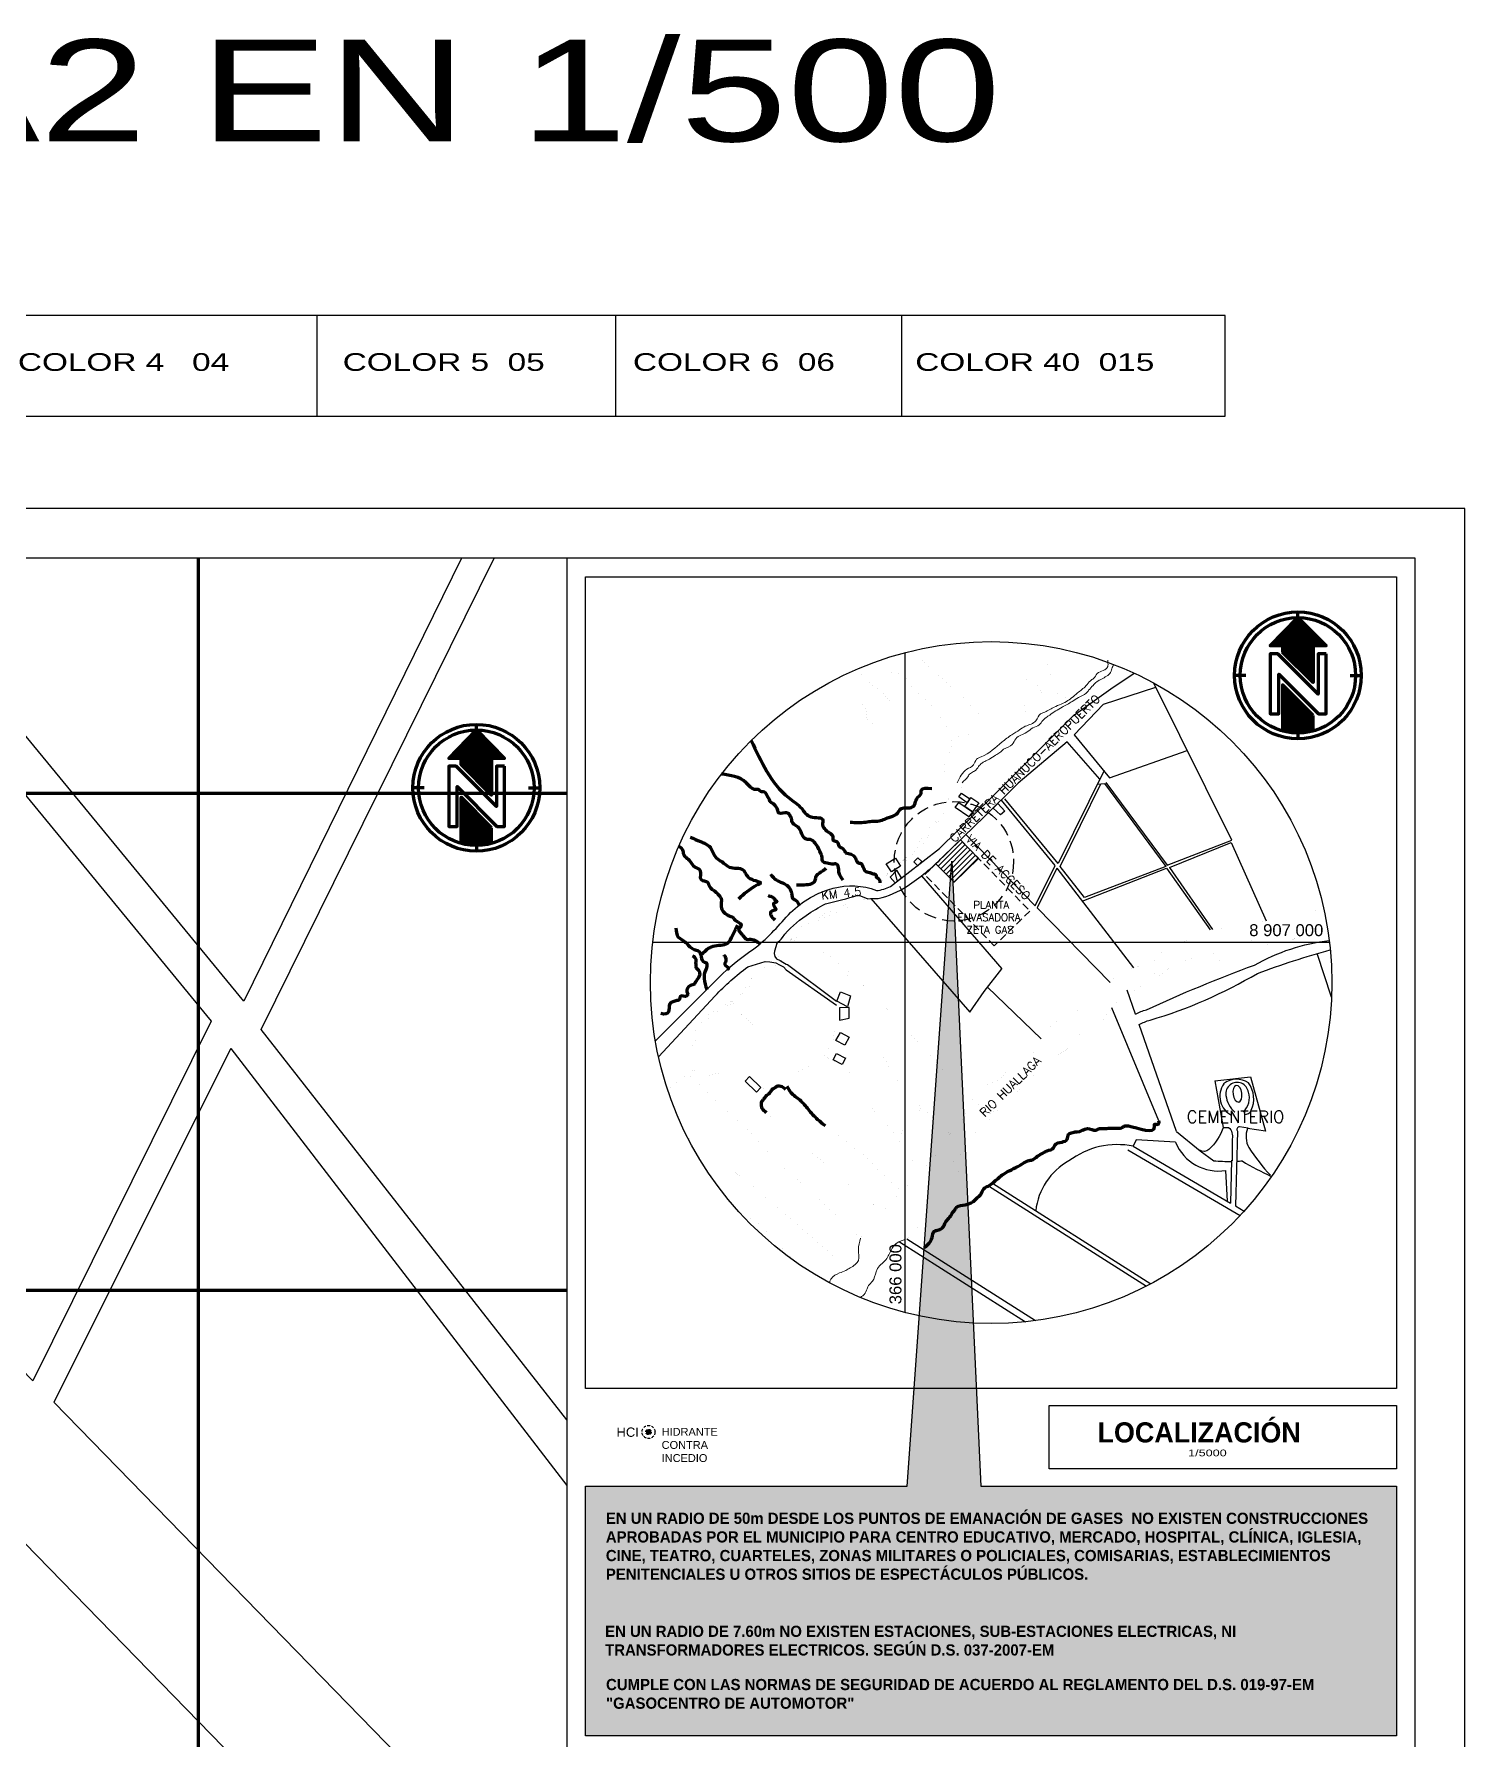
# Model space of a CAD drawing. Header units: millimetres. Extents: x 365981 to 366278, y 8906919 to 8907176.
# Drawn here: x 366133.5 to 366277.5, y 8907004.8 to 8907176.4 of the extents above; entities that cross this region are included whole.
import ezdxf
from ezdxf.enums import TextEntityAlignment as Align

# ---------------------------------------------------------------- set-up
doc = ezdxf.new("R2010")
doc.units = ezdxf.units.MM
doc.linetypes.add('DASHED2', pattern=[0.375, 0.25, -0.125])
doc.linetypes.add('HIDDEN', pattern=[0.375, 0.25, -0.125])
doc.layers.add('005', color=8, linetype='Continuous', lineweight=80)
doc.layers.add('02', color=2, linetype='Continuous', lineweight=20)
for name, color, linetype in [('01', 1, 'Continuous'), ('01 @ 1', 1, 'Continuous'), ('015', 40, 'Continuous'), ('02 texto', 2, 'Continuous'), ('03', 3, 'Continuous'), ('04', 4, 'Continuous'), ('05', 5, 'Continuous'), ('06', 6, 'Continuous'), ('AMBIENTES', 3, 'Continuous'), ('PROYECCIONES', 40, 'DASHED2')]:
    doc.layers.add(name, color=color, linetype=linetype)
doc.styles.add('BRITAN', font='', dxfattribs={"height": 0.07})
doc.styles.add('DIMTXT', font='arial.ttf', dxfattribs={"height": 0.3})
doc.styles.add('GRANDE', font='', dxfattribs={"height": 0.3})
doc.styles.add('MONOTXT', font='simplex.shx', dxfattribs={"height": 0.2})
doc.styles.add('ROMANS', font='arial.ttf', dxfattribs={"height": 0.2})
doc.styles.get("Standard").update_dxf_attribs({"font": 'arial.ttf'})
doc.styles.add('TITLEINFO', font='arial.ttf', dxfattribs={"height": 0.2})
doc.styles.get('BRITAN').set_extended_font_data('Britannic Bold', bold=True)
doc.styles.get('GRANDE').set_extended_font_data('Copperplate Gothic Bold', bold=True)

# ---------------------------------------------------------------- blocks, each defined once
blk = doc.blocks.new('HIDRANTE')
at = {"layer": '03'}
h = blk.add_hatch(color=256, dxfattribs=at)
edge = h.paths.add_edge_path()
edge.add_arc((0, 0), 0.237, 0, 360)
at = {"layer": '03', "linetype": 'DASHED2'}
for radius in [0.58, 0.237, 0.237]:
    blk.add_circle((0, 0), radius, dxfattribs=at)
blk = doc.blocks.new('NORTEJ')
h = blk.add_hatch()
h.set_pattern_fill('ANSI31', color=4, scale=2.25, angle=45, style=0)
h.set_pattern_definition([(90, (-680.65797, 86.11223), (-0.28125, 4e-17), [])])
h.paths.add_polyline_path([(0, 12.2), (-2.78, 9.34), (-1.54, 9.34), (-1.54, 8.72), (1.54, 5.65), (1.54, 9.34), (2.85, 9.34)])
h.paths.add_polyline_path([(-1.54, 5.43), (-1.54, 0.8), (1.54, 0.8), (1.54, 2.35)])
at = {"color": 6}
for p, q in [((0, 12.2), (0, 12.76)), ((-5.25, 6.38), (-6.38, 6.38)), ((5.25, 6.38), (6.38, 6.38)), ((0, 0.57), (0, 0))]:
    blk.add_line(p, q, dxfattribs=at)
blk.add_lwpolyline([(-1.54, 9.34), (-2.78, 9.34), (0, 12.2), (2.85, 9.34), (1.54, 9.34), (1.54, 5.65), (-1.54, 8.72)], dxfattribs=at)
at = {"color": 5}
blk.add_lwpolyline([(2.85, 8.56), (2.03, 8.56), (2.03, 4.5), (-2.03, 8.56), (-2.78, 8.56), (-2.78, 2.5), (-1.93, 2.5), (-1.93, 6.51), (2.08, 2.5), (2.85, 2.5)], close=True, dxfattribs=at)
at = {"color": 6}
blk.add_lwpolyline([(1.54, 2.35), (-1.54, 5.43), (-1.54, 0.8), (1.54, 0.8)], close=True, dxfattribs=at)
blk.add_circle((0, 6.38), 6.38, dxfattribs=at)
at = {"color": 4}
blk.add_circle((0, 6.38), 5.81, dxfattribs=at)

msp = doc.modelspace()

# ---------------------------------------------------------------- hatches: boundary and pattern name
at = {"layer": '01'}
h = msp.add_hatch(dxfattribs=at)
h.set_pattern_fill('ANSI31', color=256, scale=3, style=0)
h.set_pattern_definition([(45, (139474.3513, 722446.81113), (-0.265165042945, 0.265165042945), [])])
h.paths.add_polyline_path([(366226.099, 8907091.02), (366226.1, 8907091.02), (366226.099, 8907091.02), (366228.563, 8907093.423), (366226.744, 8907095.29), (366224.283, 8907092.883), (366226.099, 8907091.02), (366226.1, 8907091.02), (366226.099, 8907091.02), (366226.1, 8907091.02), (366226.099, 8907091.02), (366226.1, 8907091.02)])
at = {"layer": '01 @ 1', "linetype": 'DASHED2'}
h = msp.add_hatch(dxfattribs=at)
h.set_pattern_fill('DOTS', color=256, scale=11.25, style=0)
h.set_pattern_definition([(0, (139060.7643, 722712.7875), (0.3515625, 0.703125), [0, -0.703125])])
h.paths.add_polyline_path([(366270.652, 8907030.256), (366228.799, 8907030.256), (366225.893, 8907093.137), (366221.396, 8907030.256), (366189.013, 8907030.256), (366189.013, 8907005.143), (366270.652, 8907005.143)])

# ---------------------------------------------------------------- linework, layer by layer
for p, q in [((366161.978, 8907137.9), (366161.978, 8907148.055)), ((366192.062, 8907137.9), (366192.062, 8907148.055)), ((366220.848, 8907137.9), (366220.848, 8907148.055))]:
    msp.add_line(p, q)
msp.add_lwpolyline([(366002.76, 8907137.9), (366253.395, 8907137.9), (366253.395, 8907148.055), (366002.76, 8907148.055)], close=True)
at = {"color": 2}
msp.add_lwpolyline([(366277.527, 8907128.622), (365980.527, 8907128.622), (365980.527, 8906918.622), (366277.527, 8906918.622)], close=True, dxfattribs=at)
at = {"color": 5}
msp.add_lwpolyline([(366272.527, 8907123.622), (365985.527, 8907123.622), (365985.527, 8906923.622), (366272.527, 8906923.622)], close=True, dxfattribs=at)
at = {"layer": '005', "color": 8}
for p, q in [((366150, 8907123.622), (366150, 8906988.622)), ((365985.527, 8907100), (366187.138, 8907100)), ((365985.527, 8907050), (366187.138, 8907050))]:
    msp.add_line(p, q, dxfattribs=at)
at = {"layer": '005', "const_width": 0.000855}
for points in [[(366221.949, 8907114.312), (366223.09, 8907113.13), (366224.258, 8907112.143), (366225.337, 8907111.155), (366226.718, 8907109.891), (366229.174, 8907107.331), (366230.283, 8907106.799), (366231.391, 8907106.312), (366231.766, 8907105.763)], [(366235.893, 8907110.308), (366235.627, 8907110.928), (366235.627, 8907110.928), (366235.849, 8907111.77), (366235.849, 8907111.77), (366235.449, 8907113.01)], [(366214.856, 8907111.788), (366215.844, 8907109.788), (366217.192, 8907108.725), (366217.334, 8907107.45), (366218.398, 8907106.529), (366218.681, 8907105.467), (366218.681, 8907105.467)], [(366216.26, 8907112.431), (366217.83, 8907110.922), (366218.894, 8907110.142), (366219.745, 8907109.15), (366219.745, 8907109.15), (366220.667, 8907109.15), (366220.667, 8907109.15)], [(366225.49, 8907106.529), (366223.646, 8907109.15), (366222.157, 8907110.284), (366221.093, 8907111.913), (366221.093, 8907111.913), (366219.532, 8907112.126)], [(366234.873, 8907110.13), (366234.784, 8907110.662), (366233.941, 8907111.194), (366233.01, 8907111.548), (366232.345, 8907111.725)], [(366233.631, 8907109.909), (366233.099, 8907109.377), (366233.276, 8907108.358), (366233.454, 8907106.79), (366233.454, 8907106.79)], [(366236.514, 8907109.998), (366237.688, 8907109.386), (366237.688, 8907109.386)], [(366227.912, 8907106.021), (366225.856, 8907105.454), (366225.785, 8907104.25), (366225.146, 8907103.046), (366225.146, 8907103.046), (366225.075, 8907101.487), (366225.075, 8907100.637), (366225.579, 8907099.475)], [(366215.573, 8907082.114), (366213.742, 8907083.39), (366213.614, 8907083.603), (366213.344, 8907083.759), (366213.032, 8907083.886), (366212.763, 8907084.141), (366212.564, 8907084.524), (366212.053, 8907084.879), (366211.328, 8907085.679), (366210.774, 8907086.2)], [(366214.274, 8907079.052), (366215.539, 8907082.084)], [(366215.539, 8907082.137), (366220.476, 8907077.132), (366223.54, 8907073.725), (366226.835, 8907070.26), (366228.587, 8907068.607)], [(366213.175, 8907073.768), (366213.391, 8907073.296), (366213.86, 8907073.048), (366214.827, 8907072.68), (366215.537, 8907071.86), (366215.899, 8907071.284), (366216.155, 8907070.425), (366216.769, 8907069.464), (366217.039, 8907069.202), (366217.922, 8907068.225), (366218.335, 8907067.69), (366218.977, 8907067.058), (366219.97, 8907065.96), (366220.926, 8907064.388), (366221.634, 8907063.445), (366221.882, 8907063.116), (366222.257, 8907062.566), (366222.321, 8907062.073), (366222.366, 8907061.616)], [(366215.169, 8907073.326), (366215.808, 8907073.921), (366216.701, 8907073.921), (366217.493, 8907073.921), (366218.302, 8907073.651), (366218.588, 8907073.651), (366218.79, 8907073.651), (366219.043, 8907073.382), (366219.195, 8907073.079), (366219.414, 8907072.709), (366219.565, 8907072.271), (366219.717, 8907071.901), (366220.273, 8907071.211), (366221.236, 8907070.282), (366221.826, 8907069.575), (366222.601, 8907068.548), (366222.787, 8907068.206), (366220.292, 8907065.43)], [(366199.318, 8907071.789), (366202.683, 8907068.561), (366205.898, 8907065.57), (366208.01, 8907063.146), (366210.912, 8907060.617), (366216.69, 8907055.2)], [(366207.199, 8907067.864), (366208.598, 8907066.523), (366210.096, 8907065.526), (366211.149, 8907064.612), (366211.316, 8907063.975), (366211.953, 8907063.67), (366212.702, 8907063.088), (366213.084, 8907062.792), (366213.34, 8907062.396), (366213.894, 8907061.953), (366214.172, 8907061.565), (366214.948, 8907061.039), (366214.948, 8907061.039), (366215.977, 8907060.227), (366216.698, 8907059.507), (366217.696, 8907058.926), (366217.973, 8907058.676), (366218.167, 8907058.289), (366218.167, 8907058.289), (366218.829, 8907057.729)], [(366220.392, 8907065.266), (366221.712, 8907066.767), (366222.937, 8907068.254), (366225.69, 8907065.677)], [(366199.205, 8907065.479), (366200.659, 8907064.37), (366205.419, 8907060.812), (366210.783, 8907056.176), (366215.471, 8907052.114)], [(366213.121, 8907066.543), (366216.044, 8907064.324), (366217.273, 8907063.39), (366218.695, 8907061.874), (366220.789, 8907059.881)], [(366204.165, 8907058.17), (366206.665, 8907056.466), (366210.171, 8907052.818)]]:
    msp.add_lwpolyline(points, dxfattribs=at)
for points in [[(366212.965, 8907073.421, -0.2209753), (366211.868, 8907072.709, -0.3841747), (366211.459, 8907072.457, 0.2889328), (366210.987, 8907072.268, -0.2171166), (366210.515, 8907072.001, 0.2464957), (366210.295, 8907071.86, -0.2743474), (366210.074, 8907071.734, 0.1817219), (366209.854, 8907071.656, -0.6934418), (366209.644, 8907071.827, 0.1002264), (366209.508, 8907072.473, 0.1014631), (366207.948, 8907074.644, -0.0042065), (366206.802, 8907075.946, -0.0073466), (366205.684, 8907076.846, -0.047348), (366203.737, 8907078.739)], [(366214.252, 8907078.662), (366213.959, 8907075.121), (366212.994, 8907073.457, 0.0149289), (366212.965, 8907073.421, 0.0149289)], [(366209.854, 8907071.656, 0.327009), (366209.059, 8907071.015), (366206.963, 8907070.201), (366205.727, 8907071.308, 0.1383109), (366204.793, 8907071.765, 0.1785693), (366203.903, 8907071.61, -0.0899111), (366203.372, 8907071.417, -0.2377026), (366202.63, 8907071.646, 0.3510592), (366201.925, 8907071.71, -0.1268741), (366201.422, 8907071.536), (366201.061, 8907071.829), (366200.87, 8907071.984), (366200.503, 8907072.058), (366200.173, 8907072.058), (366199.78, 8907072.112), (366199.663, 8907072.208)]]:
    msp.add_lwpolyline(points, format="xyb", dxfattribs=at)
at = {"layer": '005'}
for points in [[(366205.69, 8907105.296), (366209.43, 8907099.557), (366210.767, 8907098.433), (366211.684, 8907097.617), (366212.898, 8907097.261), (366212.864, 8907096.949), (366213.523, 8907096.014), (366213.904, 8907095.598), (366213.904, 8907095.286), (366214.286, 8907095.113), (366214.667, 8907094.524), (366214.771, 8907094.49), (366215.19, 8907093.997)], [(366214.953, 8907091.236), (366214.526, 8907091.937), (366214.495, 8907092.302), (366214.282, 8907092.851), (366213.916, 8907092.851), (366213.794, 8907092.851), (366213.153, 8907092.973), (366213.061, 8907093.003), (366212.817, 8907093.278), (366212.817, 8907093.552), (366212.695, 8907093.918), (366212.268, 8907094.771), (366212.116, 8907094.954), (366211.658, 8907095.32), (366211.261, 8907095.35), (366211.017, 8907095.502), (366210.621, 8907096.264), (366210.407, 8907096.569), (366210.01, 8907096.843), (366209.858, 8907096.965), (366209.732, 8907097.428), (366209.583, 8907097.749), (366209.369, 8907097.984), (366209.091, 8907098.005), (366208.385, 8907098.069), (366208.364, 8907098.24), (366208.15, 8907098.646), (366207.829, 8907098.988), (366207.68, 8907099.052), (366207.466, 8907099.436), (366207.338, 8907099.65), (366207.017, 8907100.098), (366206.76, 8907100.12), (366206.375, 8907100.355), (366206.14, 8907100.355), (366205.178, 8907101.037), (366202.682, 8907101.892)], [(366215.656, 8907097.079), (366217.221, 8907097.079), (366217.814, 8907097.163), (366218.406, 8907097.163), (366218.998, 8907097.332), (366219.548, 8907097.543), (366220.309, 8907097.881), (366220.775, 8907098.431), (366221.917, 8907098.6), (366222.128, 8907098.811), (366222.34, 8907099.445), (366222.805, 8907099.994), (366222.805, 8907100.248), (366223.863, 8907100.459)], [(366199.546, 8907095.556), (366200.584, 8907095.119), (366200.967, 8907094.955), (366201.568, 8907094.519), (366202.169, 8907093.481), (366202.716, 8907093.099), (366203.481, 8907092.553), (366204.847, 8907092.28), (366205.558, 8907091.407), (366206.596, 8907090.915), (366206.323, 8907090.752), (366204.39, 8907089.327)], [(366210.257, 8907090.768), (366210.811, 8907090.768), (366212.129, 8907091.219), (366212.233, 8907091.634), (366212.58, 8907091.981), (366212.892, 8907092.189), (366213.239, 8907092.431)], [(366215.19, 8907093.997), (366216.126, 8907093.547), (366216.23, 8907093.304), (366216.438, 8907092.992), (366216.82, 8907092.854), (366216.889, 8907092.681), (366217.063, 8907092.3), (366217.132, 8907092.161), (366217.583, 8907092.022), (366217.964, 8907091.884), (366218.242, 8907091.78), (366218.276, 8907091.537), (366218.45, 8907091.433), (366218.632, 8907090.953)], [(366207.621, 8907091.842), (366208.245, 8907091.219), (366209.043, 8907090.872), (366209.702, 8907090.075), (366209.771, 8907089.694), (366209.91, 8907089.348), (366210.152, 8907089.209), (366210.525, 8907088.727)], [(366207.395, 8907089.697), (366207.696, 8907089.585), (366207.922, 8907089.472), (366207.997, 8907089.359), (366208.26, 8907089.04), (366207.941, 8907088.889), (366207.959, 8907088.664), (366208.166, 8907088.269), (366207.658, 8907088.044), (366207.658, 8907087.743), (366208.072, 8907087.236)], [(366198.096, 8907086.428), (366198.336, 8907085.516), (366199.009, 8907085.036), (366199.154, 8907084.892), (366199.923, 8907084.267), (366200.356, 8907084.123), (366200.641, 8907083.529), (366200.981, 8907082.97), (366201.173, 8907082.922), (366201.221, 8907082.778), (366200.981, 8907081.866), (366200.933, 8907081.53), (366200.933, 8907081.337), (366201.212, 8907080.241)], [(366200.76, 8907083.833), (366201.842, 8907084.591), (366203.317, 8907084.905), (366203.814, 8907085.668), (366204.304, 8907086.692)], [(366199.956, 8907080.737), (366200.164, 8907081.112), (366200.529, 8907081.78), (366200.395, 8907082.15), (366200.125, 8907082.487), (366200.125, 8907082.588), (366200.125, 8907082.992), (366200.125, 8907083.227), (366199.788, 8907083.631)], [(366202.924, 8907083.735), (366203.093, 8907083.466), (366203.093, 8907082.994), (366203.025, 8907082.759), (366203.384, 8907082.355), (366203.253, 8907082.237)], [(366209.18, 8907070.183), (366208.794, 8907070.425), (366208.244, 8907070.469), (366208.134, 8907070.381), (366207.793, 8907070.172), (366207.727, 8907070.095), (366207.661, 8907070.007), (366207.507, 8907069.798), (366207.309, 8907069.644), (366207.012, 8907069.326), (366206.846, 8907069.106), (366206.769, 8907069.029), (366206.725, 8907068.93), (366206.681, 8907068.534), (366206.758, 8907068.281), (366207.199, 8907067.864)], [(366209.276, 8907070.522), (366209.684, 8907069.863), (366210.564, 8907069.126), (366211.404, 8907068.192), (366212.362, 8907067.17), (366213.121, 8907066.543)], [(366223.124, 8907054.283), (366223.9, 8907055.268), (366224.132, 8907055.927), (366224.559, 8907056.043), (366224.986, 8907056.314), (366225.18, 8907056.702), (366225.49, 8907057.128), (366225.839, 8907057.593), (366225.955, 8907057.787), (366226.188, 8907058.058), (366226.343, 8907058.329), (366227.235, 8907058.562), (366227.468, 8907058.639), (366227.934, 8907058.833), (366228.36, 8907059.22), (366228.787, 8907059.608), (366229.097, 8907060.189), (366229.524, 8907060.46), (366230.183, 8907060.925), (366231.037, 8907061.623), (366232.744, 8907062.553), (366233.523, 8907062.992), (366233.64, 8907063.03), (366233.911, 8907063.069), (366234.493, 8907063.456), (366235.036, 8907063.766), (366235.463, 8907063.999), (366236.122, 8907064.309), (366236.239, 8907064.58), (366236.976, 8907064.89), (366237.48, 8907065.161), (366237.635, 8907065.665), (366238.062, 8907065.859), (366238.295, 8907065.898), (366238.489, 8907065.898), (366239.536, 8907066.246), (366240.389, 8907066.091), (366240.777, 8907066.246), (366241.126, 8907066.246), (366241.359, 8907066.246), (366241.63, 8907066.285), (366241.902, 8907066.285), (366242.212, 8907066.285), (366242.484, 8907066.285), (366242.949, 8907066.324), (366243.337, 8907066.517), (366243.647, 8907066.517), (366246.289, 8907066.521), (366246.289, 8907066.676), (366246.638, 8907066.676), (366246.716, 8907066.754), (366246.716, 8907067.025)]]:
    msp.add_spline(points, degree=3, dxfattribs=at)
for points, knots in [([(366198.393, 8907094.646), (366198.548, 8907094.55), (366198.861, 8907094.351), (366198.806, 8907093.856), (366199.093, 8907093.521), (366199.579, 8907093.212), (366199.837, 8907092.53), (366200.799, 8907092.289), (366200.288, 8907091.107), (366201.262, 8907091.203), (366201.423, 8907090.712), (366201.605, 8907090.357), (366202.04, 8907090.16), (366202.331, 8907089.799), (366202.815, 8907089.343), (366202.547, 8907088.643), (366202.838, 8907088.06), (366203.221, 8907087.738), (366203.575, 8907087.602), (366203.87, 8907087.507), (366204.047, 8907087.055), (366205.018, 8907086.798), (366204.164, 8907086.248), (366204.877, 8907085.744), (366205.16, 8907085.24), (366205.832, 8907085.368), (366206.248, 8907085.074), (366206.587, 8907084.835)], [3.4910356, 3.4910356, 3.4910356, 3.4910356, 4.009106, 4.5124774, 4.7855631, 5.2892302, 6.2193887, 6.8103825, 7.7449196, 8.4553324, 8.6995446, 9.2147574, 9.6087541, 10.0722687, 10.6184416, 11.4373726, 11.9751734, 12.4788409, 12.8950176, 13.1393926, 13.3363062, 14.3283054, 14.6402127, 15.605381, 15.9916433, 16.264924, 17.4471185, 17.4471185, 17.4471185, 17.4471185]), ([(366199.956, 8907080.737), (366199.745, 8907080.691), (366199.362, 8907080.61), (366199.127, 8907080.075), (366199.341, 8907079.761), (366199.11, 8907079.409), (366198.47, 8907079.774), (366198.531, 8907079.194), (366198.027, 8907079.08), (366197.304, 8907078.929), (366197.528, 8907077.74), (366196.959, 8907077.728), (366196.576, 8907077.808)], [0, 0, 0, 0, 1.4482208, 2.6182958, 3.4208942, 3.7047413, 5.2882908, 5.9372925, 6.6418135, 8.4739414, 10.3888007, 12.6224807, 12.6224807, 12.6224807, 12.6224807])]:
    msp.add_open_spline(points, degree=3, knots=knots, dxfattribs=at)
at = {"layer": '01'}
for p, q in [((366221.133, 8907114.109), (366221.133, 8907047.746)), ((366195.772, 8907084.999), (366263.894, 8907084.999))]:
    msp.add_line(p, q, dxfattribs=at)
msp.add_circle((366229.833, 8907080.927), 34.303, dxfattribs=at)
at = {"layer": '015'}
for p, q in [((366244.449, 8907065.102), (366244.145, 8907064.463)), ((366248.409, 8907064.859), (366244.449, 8907065.102)), ((366243.595, 8907064.114), (366254.897, 8907057.507)), ((366244.145, 8907064.463), (366253.923, 8907058.747)), ((366253.617, 8907058.927), (366253.464, 8907062.03)), ((366254.424, 8907058.455), (366255.298, 8907057.944))]:
    msp.add_line(p, q, dxfattribs=at)
for points in [[(366231.769, 8907101.455), (366238.12, 8907107.793), (366241.869, 8907110.5), (366244.228, 8907112.064)], [(366238.208, 8907105.87), (366241.133, 8907108.941), (366246.426, 8907110.637)], [(366241.366, 8907101.044), (366247.548, 8907092.728), (366254.054, 8907095.267), (366246.213, 8907111.067)], [(366237.481, 8907105.147), (366232.566, 8907101.006)], [(366240.769, 8907101.397), (366237.482, 8907105.148), (366237.481, 8907105.147)], [(366238.208, 8907105.87), (366241.747, 8907101.531), (366249.574, 8907104.294)], [(366241.204, 8907102.283), (366236.592, 8907092.904), (366231.228, 8907099.42)], [(366240.507, 8907100.877), (366241.234, 8907100.948), (366247.403, 8907092.596), (366239.23, 8907089.478), (366236.767, 8907092.618), (366240.871, 8907100.912)], [(366227.306, 8907095.795), (366234.26, 8907088.666), (366236.265, 8907092.706), (366230.861, 8907099.27)], [(366247.773, 8907092.523), (366254.004, 8907095.038), (366257.531, 8907087.145)], [(366219.264, 8907092.864), (366220.198, 8907093.451), (366220.702, 8907092.649), (366219.814, 8907092.087), (366219.264, 8907092.864)], [(366222.462, 8907093.486), (366222.059, 8907093.077), (366222.465, 8907092.685), (366222.847, 8907093.121), (366222.447, 8907093.471)], [(366236.462, 8907092.429), (366234.471, 8907088.45), (366241.808, 8907080.929)], [(366236.462, 8907092.429), (366244.168, 8907082.42)], [(366239.01, 8907089.12), (366247.502, 8907092.442), (366251.874, 8907086.242)], [(366247.773, 8907092.523), (366252.11, 8907086.269)], [(366219.671, 8907091.521), (366220.175, 8907090.968), (366220.826, 8907091.484), (366220.351, 8907092.244), (366219.671, 8907091.521)], [(366222.835, 8907091.671), (366230.904, 8907082.302)], [(366217.716, 8907089.375), (366227.704, 8907077.954), (366229.127, 8907080.025), (366230.904, 8907082.302)], [(366208.267, 8907084.879), (366208.039, 8907084.086), (366208.003, 8907083.85), (366208.051, 8907083.566), (366208.228, 8907083.305), (366208.608, 8907083.139), (366208.868, 8907082.985), (366209.188, 8907082.772), (366209.319, 8907082.737)], [(366264.105, 8907079.467), (366262.653, 8907083.851)], [(366205.34, 8907082.511), (366207.091, 8907083.045), (366207.541, 8907083.033), (366208.146, 8907082.903), (366208.513, 8907082.701), (366208.916, 8907082.5), (366209.212, 8907082.216)], [(366209.212, 8907082.216), (366214.252, 8907078.662)], [(366209.319, 8907082.737), (366214.274, 8907079.052)], [(366229.473, 8907080.468), (366234.872, 8907075.278)], [(366244.352, 8907077.764), (366243.514, 8907080.153)], [(366246.716, 8907067.025), (366241.981, 8907078.384)], [(366248.5, 8907065.94), (366244.726, 8907076.697)], [(366254.035, 8907063.077), (366253.923, 8907058.747)], [(366229.559, 8907060.479), (366245.463, 8907050.392)], [(366229.958, 8907060.744), (366245.912, 8907050.626)], [(366220.594, 8907054.863), (366233.306, 8907046.8)], [(366221.34, 8907055.143), (366234.31, 8907046.917)]]:
    msp.add_lwpolyline(points, dxfattribs=at)
for points in [[(366196.032, 8907075.081), (366202.484, 8907081.507, -0.0458862), (366205.545, 8907084.043, 0.0500157), (366207.545, 8907085.727, 0.0095123), (366209.212, 8907087.509, -0.1281), (366213.381, 8907090.26, -0.1494021), (366217.766, 8907090.399), (366218.286, 8907090.179, 0.0805254), (366219.713, 8907090.612), (366224.642, 8907094.411), (366230.006, 8907099.69), (366231.769, 8907101.455)], [(366208.267, 8907084.879, 0.0143025), (366208.827, 8907085.462, -0.0898363), (366211.221, 8907087.68, -0.0357543), (366213.148, 8907088.85, 0.0152485), (366216.409, 8907089.719, -0.060458), (366217.421, 8907089.352, -0.0320427), (366218.476, 8907089.387, 0.0855162), (366221.384, 8907090.643, 0.0533078), (366224.967, 8907093.569), (366229.176, 8907097.638), (366232.566, 8907101.006)], [(366244.352, 8907077.764, -0.0533816), (366245.471, 8907078.202, -0.019227), (366256.346, 8907082.691, -0.0994589), (366263.873, 8907085.169, -0.0994589)], [(366244.726, 8907076.697, -0.0538875), (366245.846, 8907077.162, 0.0624874), (366256.633, 8907081.86, -0.0205266), (366263.977, 8907084.23, -0.0205266)], [(366196.356, 8907073.444), (366202.055, 8907079.591, -0.0482809), (366205.34, 8907082.511, -0.0482809)], [(366252.362, 8907071.049), (366255.957, 8907071.446), (366257.45, 8907065.977), (366255.646, 8907066.256, 0.2242174), (366255.775, 8907064.325, 0.0412798), (366257.955, 8907061.543, 1.3868283)], [(366252.362, 8907071.049), (366253.19, 8907066.362), (366253.742, 8907066.362, -0.278069), (366254.091, 8907065.202), (366254.091, 8907062.987)], [(366248.5, 8907065.94), (366250.889, 8907064.011), (366252.238, 8907063.005, 0.0251443), (366254.032, 8907062.942, 0.0251443)], [(366253.217, 8907066.389, -0.1292457), (366251.744, 8907064.133, -0.3545143), (366250.836, 8907064.084, -3.0822835)], [(366255.715, 8907066.3), (366254.842, 8907066.404, 0.7111431), (366254.632, 8907065.974), (366254.424, 8907058.455)], [(366254.548, 8907062.957, 0.0077018), (366255.098, 8907062.99, 0.0259471), (366258.031, 8907061.429, 0.0009019), (366258.051, 8907061.422)]]:
    msp.add_lwpolyline(points, format="xyb", dxfattribs=at)
for points in [[(366226.855, 8907099.992), (366227.703, 8907099.402), (366227.437, 8907099.019), (366226.589, 8907099.609)], [(366227.802, 8907099.544), (366228.581, 8907099.002), (366227.953, 8907098.099), (366227.174, 8907098.641)], [(366226.572, 8907099.06), (366227.953, 8907098.099), (366227.599, 8907097.591), (366226.218, 8907098.552)], [(366230.497, 8907098.95), (366231.216, 8907098.184), (366230.785, 8907097.794), (366230.034, 8907098.489)], [(366214.664, 8907079.987), (366215.674, 8907079.59), (366215.374, 8907078.483), (366214.305, 8907079.074)], [(366214.56, 8907078.399), (366214.579, 8907077.149), (366215.543, 8907077.343), (366215.527, 8907078.414)], [(366214.657, 8907075.924), (366215.546, 8907075.453), (366215.106, 8907074.623), (366214.217, 8907075.093)], [(366214.261, 8907073.806), (366215.169, 8907073.326), (366214.827, 8907072.68), (366213.92, 8907073.161)]]:
    msp.add_lwpolyline(points, close=True, dxfattribs=at)
at = {"layer": '015', "extrusion": (0, 0, -1)}
msp.add_lwpolyline([(-366205.51, 8907071.475), (-366205.067, 8907071.024), (-366206.2, 8907069.912), (-366206.643, 8907070.363)], close=True, dxfattribs=at)
at = {"layer": '015', "const_width": 0.00855}
for points in [[(366254.36, 8907067.886), (366254.059, 8907067.57)], [(366255.195, 8907067.914), (366255.337, 8907067.643)]]:
    msp.add_lwpolyline(points, dxfattribs=at)
at = {"layer": '015'}
for centre, radius, start, end in [((366255.021, 8907069.51), 2.165, 145.27, 243.62864), ((366254.56, 8907069.09), 2.115, 56.00479, 128.57588), ((366254.595, 8907069.746), 1.139, 7.01111, 188.47172), ((366253.529, 8907069.227), 2.741, 335.3207, 36.12165), ((366256.173, 8907069.922), 2.726, 187.24881, 228.31064), ((366253.999, 8907069.298), 1.829, 310.84984, 19.36327), ((366255.292, 8907068.465), 0.822, 273.07427, 332.2752), ((366242.519, 8907056.663), 7.967, 78.22984, 127.51437), ((366252.721, 8907066.634), 4.664, 202.36893, 279.16669), ((366240.819, 8907057.262), 6.532, 118.85165, 173.74942)]:
    msp.add_arc(centre, radius, start, end, dxfattribs=at)
at = {"layer": '015', "extrusion": (0, 0, -1)}
msp.add_ellipse((366254.629, 8907069.743), major_axis=(-0.126, 0.83), ratio=0.5334372, dxfattribs=at)
at = {"layer": '02', "const_width": 0.000855}
for points in [[(366220.519, 8907092.941), (366220.717, 8907093.028), (366220.933, 8907093.167), (366221.34, 8907093.574), (366221.787, 8907094.175), (366222.244, 8907094.632), (366222.524, 8907094.911), (366222.88, 8907095.483), (366223.146, 8907095.909), (366223.407, 8907096.328), (366223.772, 8907096.668), (366224.07, 8907096.945), (366224.255, 8907097.265), (366224.448, 8907097.64), (366224.626, 8907098.021), (366224.804, 8907098.287), (366224.969, 8907098.529), (366225.223, 8907098.96), (366225.376, 8907099.214), (366225.783, 8907099.735), (366226.011, 8907100.027), (366226.177, 8907100.243), (366226.291, 8907100.459), (366226.419, 8907100.777), (366226.419, 8907101.037)], [(366220.632, 8907092.761), (366220.832, 8907092.874), (366221.075, 8907093.036), (366221.268, 8907093.228), (366221.389, 8907093.4), (366221.683, 8907093.593), (366221.896, 8907093.785), (366222.149, 8907094.078), (366222.301, 8907094.321), (366222.402, 8907094.473), (366222.827, 8907094.786), (366223.161, 8907095.032), (366223.224, 8907095.297), (366223.437, 8907095.479), (366223.548, 8907095.691), (366223.67, 8907096.005), (366223.923, 8907096.379), (366224.36, 8907096.912), (366224.37, 8907097.033), (366224.624, 8907097.296), (366224.907, 8907097.782), (366225.1, 8907098.095), (366225.277, 8907098.385), (366225.505, 8907098.854), (366225.778, 8907099.178), (366226.193, 8907099.593), (366226.264, 8907099.886), (366226.528, 8907100.149), (366226.862, 8907100.422), (366226.902, 8907100.665), (366226.902, 8907101.037)], [(366217.766, 8907090.399), (366218.317, 8907090.711), (366218.567, 8907090.864), (366218.632, 8907090.953), (366219.173, 8907091.4), (366219.252, 8907091.465), (366219.319, 8907091.706), (366219.448, 8907091.964)], [(366218.14, 8907090.241), (366218.391, 8907090.481), (366218.665, 8907090.634), (366218.883, 8907090.739), (366219.028, 8907090.876), (366219.222, 8907091.021), (366219.31, 8907091.15), (366219.48, 8907091.335), (366219.553, 8907091.601), (366219.722, 8907091.875), (366219.814, 8907092.087)], [(366219.448, 8907091.964), (366219.662, 8907092.302)], [(366208.222, 8907083.315), (366208.248, 8907083.353), (366208.62, 8907083.761), (366208.969, 8907084.29), (366209.294, 8907084.578), (366209.462, 8907084.89), (366209.618, 8907085.178), (366209.774, 8907085.335), (366209.835, 8907085.455), (366210.003, 8907085.647), (366210.183, 8907085.791), (366210.315, 8907085.947), (366210.315, 8907086.115), (366210.376, 8907086.343), (366210.736, 8907086.535), (366210.917, 8907086.632), (366211.665, 8907086.997), (366211.989, 8907087.285), (366212.398, 8907087.417), (366212.711, 8907087.537), (366212.855, 8907087.718), (366213.047, 8907087.874), (366213.372, 8907088.042), (366213.66, 8907088.078), (366213.805, 8907088.234), (366214.033, 8907088.342), (366214.665, 8907088.591), (366214.951, 8907088.725), (366215.263, 8907088.826), (366215.482, 8907088.894), (366215.855, 8907089.225), (366216.179, 8907089.195), (366216.354, 8907089.246), (366216.614, 8907089.342), (366216.872, 8907089.586)], [(366208.662, 8907083.107), (366208.839, 8907083.499), (366209.16, 8907084.04), (366209.662, 8907084.522), (366210.023, 8907084.963), (366210.143, 8907085.364), (366210.384, 8907085.745), (366210.645, 8907086.166), (366211.047, 8907086.466), (366212.014, 8907086.879), (366212.697, 8907087.32), (366213.279, 8907087.541), (366214.142, 8907087.962), (366214.764, 8907088.222), (366215.728, 8907088.664), (366216.27, 8907088.944), (366216.792, 8907089.105), (366217.272, 8907089.424)], [(366216.69, 8907055.2), (366219.536, 8907058.564), (366220.692, 8907059.78), (366221.224, 8907060.311), (366221.924, 8907061.223), (366223.294, 8907062.44), (366223.648, 8907062.902), (366224.056, 8907062.984), (366224.41, 8907063.963), (366224.9, 8907064.48), (366225.499, 8907065.242), (366225.69, 8907065.677), (366225.826, 8907066.167), (366226.697, 8907066.82), (366226.997, 8907067.255), (366227.242, 8907067.772), (366227.841, 8907068.261), (366228.604, 8907068.615), (366229.203, 8907069.159), (366229.339, 8907069.73), (366229.257, 8907070.301), (366229.475, 8907070.655), (366229.829, 8907070.873), (366230.755, 8907071.199), (366231.339, 8907071.88), (366232.129, 8907072.095), (366232.465, 8907072.263), (366232.896, 8907072.311), (366233.016, 8907072.55), (366233.16, 8907072.981), (366233.016, 8907073.172), (366233.423, 8907073.651), (366234.046, 8907073.866), (366234.693, 8907074.345), (366234.813, 8907074.512), (366234.765, 8907074.8), (366234.717, 8907075.063), (366235.028, 8907075.494), (366235.66, 8907076.315), (366236.432, 8907077.003), (366237.003, 8907077.439), (366237.675, 8907077.942), (366238.078, 8907077.858), (366239.337, 8907078.596), (366239.438, 8907078.881), (366239.975, 8907079.216), (366240.495, 8907079.35), (366240.781, 8907079.837), (366241.083, 8907080.122), (366241.419, 8907080.524), (366242.11, 8907081.243), (366242.993, 8907081.995), (366243.91, 8907082.36), (366244.558, 8907082.512), (366245.534, 8907082.759), (366245.958, 8907082.971), (366246.299, 8907083.171), (366246.929, 8907083.824), (366246.976, 8907084.048), (366247.247, 8907084.353), (366247.505, 8907084.436), (366248.011, 8907084.436), (366248.329, 8907084.436), (366248.505, 8907084.459), (366248.905, 8907084.541), (366249.094, 8907085.058), (366249.6, 8907085.141), (366250.094, 8907085.458), (366250.27, 8907085.611), (366250.611, 8907085.646), (366250.87, 8907085.81), (366251.176, 8907085.94), (366251.647, 8907086.175), (366251.964, 8907086.269), (366252.282, 8907086.269), (366252.741, 8907086.269), (366252.882, 8907086.351), (366253.2, 8907086.41), (366253.517, 8907086.41), (366254.423, 8907086.41), (366254.847, 8907086.457), (366254.988, 8907086.398), (366255.294, 8907086.292), (366255.934, 8907086.481), (366256.31, 8907086.739), (366256.852, 8907087.009), (366257.122, 8907087.103), (366257.699, 8907087.162), (366258.146, 8907087.162), (366258.569, 8907087.233), (366259.099, 8907087.303), (366260.24, 8907087.303), (366260.605, 8907087.444), (366260.922, 8907087.667), (366261.099, 8907087.785), (366261.427, 8907087.798), (366261.823, 8907087.987), (366262.145, 8907088.086), (366262.598, 8907088.243), (366262.994, 8907088.375), (366263.3, 8907088.455)], [(366221.081, 8907055.054), (366221.976, 8907055.596), (366222.674, 8907056.558), (366223.039, 8907057.155), (366223.371, 8907057.885), (366223.67, 8907058.283), (366224.035, 8907058.449), (366224.235, 8907058.648), (366224.6, 8907058.88), (366224.899, 8907059.179), (366225.198, 8907059.378), (366225.264, 8907059.643), (366225.563, 8907059.975), (366225.862, 8907060.174), (366226.294, 8907060.97), (366226.626, 8907061.468), (366226.692, 8907061.7), (366226.393, 8907062.165), (366225.995, 8907062.264), (366225.962, 8907062.43), (366225.962, 8907062.629), (366226.194, 8907063.16), (366226.626, 8907063.458), (366226.958, 8907063.757), (366227.323, 8907063.79), (366227.655, 8907063.823), (366228.087, 8907064.089), (366228.32, 8907064.454), (366228.22, 8907064.785), (366228.12, 8907064.885), (366227.988, 8907065.283), (366228.187, 8907065.714), (366228.419, 8907066.245), (366228.652, 8907066.477), (366229.852, 8907066.823), (366229.42, 8907067.42), (366229.52, 8907067.586), (366229.719, 8907067.785), (366230.317, 8907068.05), (366230.782, 8907068.216), (366231.446, 8907068.846), (366231.745, 8907069.145), (366232.177, 8907069.808), (366232.409, 8907069.842), (366232.808, 8907070.306), (366233.339, 8907070.538), (366233.671, 8907070.638), (366233.837, 8907070.704), (366233.937, 8907070.771), (366233.97, 8907071.135), (366233.97, 8907071.368), (366234.136, 8907071.799), (366234.269, 8907072.131), (366234.435, 8907072.396), (366234.767, 8907072.794), (366234.967, 8907072.861), (366235.166, 8907072.861), (366235.564, 8907072.861), (366236.395, 8907073.093), (366236.461, 8907073.491), (366236.467, 8907073.606), (366237.464, 8907074.204), (366237.53, 8907074.569), (366237.962, 8907074.834), (366238.161, 8907075.066), (366238.626, 8907075.431), (366238.759, 8907075.697), (366238.892, 8907076.061), (366239.058, 8907076.493), (366239.589, 8907076.625), (366240.021, 8907076.625), (366240.187, 8907076.625), (366240.519, 8907076.625), (366240.852, 8907076.625), (366241.018, 8907076.659), (366241.283, 8907077.521), (366241.582, 8907078.052), (366241.848, 8907078.085), (366241.981, 8907078.384), (366242.08, 8907078.749), (366242.18, 8907078.815), (366242.666, 8907079.045), (366242.927, 8907079.599), (366243.041, 8907079.811), (366243.351, 8907080.006), (366243.677, 8907080.299), (366243.987, 8907080.234), (366244.166, 8907080.185), (366244.346, 8907080.136), (366244.753, 8907080.332), (366244.998, 8907080.69), (366245.259, 8907081.489), (366245.487, 8907081.782), (366245.618, 8907081.929), (366245.879, 8907081.929), (366246.156, 8907081.88), (366246.238, 8907081.815), (366246.319, 8907081.766), (366246.515, 8907081.619), (366246.841, 8907081.652), (366247.284, 8907081.988), (366247.545, 8907082.248), (366247.741, 8907082.395), (366247.921, 8907082.558), (366248.214, 8907082.607), (366248.557, 8907082.656), (366249.079, 8907082.916), (366249.34, 8907083.177), (366249.862, 8907083.34), (366250.253, 8907083.389), (366250.4, 8907083.568), (366250.481, 8907083.617), (366250.644, 8907083.731), (366250.759, 8907083.926), (366251.705, 8907084.057), (366252.227, 8907083.91), (366252.406, 8907083.763), (366252.553, 8907083.617), (366252.602, 8907083.454), (366252.7, 8907083.291), (366252.732, 8907083.144), (366252.846, 8907083.112), (366252.977, 8907083.112), (366253.14, 8907083.112), (366253.27, 8907083.063), (366253.499, 8907082.949), (366253.678, 8907082.737), (366253.841, 8907082.639), (366254.037, 8907082.639), (366254.282, 8907082.688), (366254.396, 8907082.949), (366254.494, 8907083.503), (366254.624, 8907083.747), (366254.885, 8907083.878), (366255.423, 8907083.731), (366255.684, 8907083.894), (366255.799, 8907084.317), (366255.831, 8907084.513), (366255.913, 8907084.822), (366256.06, 8907085.246), (366256.272, 8907085.49), (366256.484, 8907085.67), (366256.777, 8907085.67), (366257.071, 8907085.409), (366257.201, 8907085.148), (366257.332, 8907084.774), (366257.446, 8907084.741), (366257.826, 8907084.859), (366257.989, 8907084.94), (366258.25, 8907085.038), (366258.397, 8907085.038), (366258.658, 8907085.054), (366258.772, 8907085.054), (366258.772, 8907085.217), (366258.642, 8907085.315), (366258.788, 8907085.478), (366259, 8907085.543), (366259.473, 8907085.462), (366259.783, 8907085.266), (366259.946, 8907085.217), (366259.995, 8907085.201), (366260.142, 8907085.234), (366260.436, 8907085.38), (366260.664, 8907085.494), (366260.974, 8907085.543), (366261.202, 8907085.543), (366262.037, 8907085.547), (366262.482, 8907085.661), (366262.62, 8907085.672), (366262.711, 8907085.855), (366263.123, 8907086.049), (366263.465, 8907085.969), (366263.773, 8907085.908)], [(366197.297, 8907070.06), (366198.013, 8907070.746), (366198.596, 8907071.167), (366199.318, 8907071.789), (366199.78, 8907072.35), (366200.121, 8907073.152), (366200.001, 8907073.714), (366200.001, 8907074.295), (366200.041, 8907075.157), (366200.362, 8907075.899), (366200.947, 8907076.874), (366201.669, 8907077.556), (366202.071, 8907077.957), (366202.793, 8907078.338), (366203.175, 8907078.518), (366203.516, 8907078.679), (366203.737, 8907078.739), (366204.419, 8907079.04), (366204.78, 8907079.421), (366204.821, 8907079.842), (366205.102, 8907080.223), (366205.844, 8907080.844), (366206.166, 8907081.245), (366206.447, 8907081.666), (366206.728, 8907081.947), (366207.193, 8907082.176), (366207.955, 8907082.557), (366208.372, 8907082.779)], [(366201.574, 8907077.888), (366201.959, 8907078.093), (366202.574, 8907078.545), (366202.882, 8907078.673), (366203.25, 8907078.801), (366204.302, 8907079.332), (366204.61, 8907079.605), (366204.704, 8907079.921), (366205.037, 8907080.391), (366205.439, 8907080.835), (366205.516, 8907081.108), (366206.184, 8907081.79), (366206.753, 8907082.197), (366207.232, 8907082.586), (366207.783, 8907082.729), (366207.927, 8907082.879), (366207.969, 8907082.941)], [(366197.221, 8907070.29), (366197.356, 8907070.378), (366197.833, 8907070.855), (366198.31, 8907071.236), (366198.753, 8907071.586), (366199.013, 8907071.898), (366199.248, 8907072.097), (366199.43, 8907072.314), (366199.577, 8907072.478), (366199.777, 8907072.868), (366199.855, 8907073.223), (366199.811, 8907073.717), (366199.788, 8907073.951), (366199.788, 8907074.455), (366199.739, 8907074.995), (366199.757, 8907075.502), (366199.982, 8907075.969), (366200.566, 8907076.865), (366201.047, 8907077.375), (366201.6, 8907077.886)]]:
    msp.add_lwpolyline(points, dxfattribs=at)
at = {"layer": '02'}
for points in [[(366226.419, 8907101.037), (366227.394, 8907102.389), (366228.057, 8907102.831), (366228.373, 8907103.398), (366228.846, 8907103.651), (366230.933, 8907105.135), (366231.912, 8907105.861), (366232.702, 8907106.365), (366233.27, 8907106.712), (366234.344, 8907107.28), (366234.818, 8907107.974), (366234.976, 8907108.037), (366235.986, 8907108.542), (366237.423, 8907109.217), (366237.928, 8907109.564), (366238.528, 8907110.069), (366239.381, 8907110.794), (366239.823, 8907111.299), (366240.139, 8907111.52), (366240.518, 8907112.025), (366241.118, 8907112.34), (366241.402, 8907112.498), (366241.592, 8907112.814), (366241.592, 8907113.066), (366241.592, 8907113.381)], [(366226.902, 8907101.037), (366227.479, 8907101.638), (366227.746, 8907101.972), (366228.169, 8907102.217), (366228.571, 8907102.662), (366228.883, 8907102.996), (366229.195, 8907103.174), (366229.663, 8907103.419), (366230.287, 8907103.819), (366230.71, 8907104.064), (366231.089, 8907104.398), (366231.958, 8907104.888), (366232.315, 8907105.467), (366233.417, 8907106.119), (366234.029, 8907106.551), (366234.671, 8907106.863), (366235.031, 8907107.301), (366235.485, 8907107.677), (366235.735, 8907107.849), (366236.968, 8907108.635), (366237.994, 8907109.21), (366238.62, 8907109.61), (366239.396, 8907110.06), (366239.646, 8907110.335), (366240.097, 8907110.835), (366240.472, 8907111.186), (366240.798, 8907111.386), (366241.073, 8907111.536), (366241.574, 8907111.836), (366241.924, 8907112.261), (366241.999, 8907112.511), (366242.164, 8907112.938)]]:
    msp.add_spline(points, degree=3, dxfattribs=at)
for points, knots in [([(366216.69, 8907055.2), (366216.579, 8907054.832), (366216.364, 8907054.119), (366216.71, 8907052.884), (366215.809, 8907052.322), (366215.162, 8907051.922), (366214.459, 8907051.7), (366213.845, 8907051.362), (366213.605, 8907050.93), (366213.587, 8907050.775), (366213.575, 8907050.721)], [0, 0, 0, 0, 1.1522308, 2.2343565, 3.3612013, 3.87483, 4.5610717, 5.5682969, 5.8530318, 6.0168299, 6.0168299, 6.0168299, 6.0168299]), ([(366221.081, 8907055.054), (366220.586, 8907054.879), (366220.055, 8907054.594), (366219.661, 8907053.867), (366219.277, 8907052.895), (366218.49, 8907052.502), (366218.179, 8907051.625), (366218.043, 8907050.955), (366217.465, 8907050.496), (366217.301, 8907049.923), (366217.044, 8907049.472), (366216.752, 8907049.304), (366216.662, 8907049.254)], [0.1015505, 0.1015505, 0.1015505, 0.1015505, 0.7429352, 1.890881, 2.4603568, 3.8571362, 4.1999772, 5.2285087, 5.8156558, 6.3005205, 6.9892869, 7.2978422, 7.2978422, 7.2978422, 7.2978422])]:
    msp.add_open_spline(points, degree=3, knots=knots, dxfattribs=at)
at = {"layer": '03'}
for points in [[(366112.991, 8907123.622), (366151.319, 8907077.065), (366133.364, 8907040.877), (366133.364, 8907040.877), (366089.261, 8907086.087), (366089.261, 8907086.087), (366089.261, 8907086.087), (366089.261, 8907086.087), (366065.029, 8907110.928), (366078.041, 8907123.622)], [(366176.51, 8907123.622), (366154.592, 8907079.052), (366117.901, 8907123.622)], [(366187.138, 8907036.941), (366156.343, 8907076.194), (366179.81, 8907123.622)], [(366270.652, 8907030.256), (366270.652, 8907005.143), (366189.013, 8907005.143), (366189.013, 8907030.256), (366221.396, 8907030.256), (366225.893, 8907093.137), (366228.799, 8907030.256), (366270.652, 8907030.256)], [(366153.296, 8907074.3), (366135.48, 8907038.708), (366184.34, 8906988.622)], [(366153.296, 8907074.3), (366187.138, 8907030.343)], [(366126.268, 8907030.967), (366167.576, 8906988.622)]]:
    msp.add_lwpolyline(points, dxfattribs=at)
for points in [[(366189.013, 8907121.747), (366270.652, 8907121.747), (366270.652, 8907040.108), (366189.013, 8907040.108)], [(366235.671, 8907038.365), (366270.652, 8907038.365), (366270.652, 8907031.999), (366235.671, 8907031.999)]]:
    msp.add_lwpolyline(points, close=True, dxfattribs=at)
at = {"layer": '04'}
msp.add_line((366187.138, 8907123.622), (366187.138, 8906923.622), dxfattribs=at)
msp.add_lwpolyline([(366226.746, 8907095.285), (366224.283, 8907092.883), (366226.1, 8907091.02), (366228.563, 8907093.423)], close=True, dxfattribs=at)
at = {"layer": '04', "linetype": 'HIDDEN', "ltscale": 5}
msp.add_circle((366226.09, 8907093.132), 6.007, dxfattribs=at)
at = {"layer": 'PROYECCIONES', "ltscale": 3}
msp.add_lwpolyline([(366233.729, 8907088.127), (366230.15, 8907084.636), (366223.167, 8907091.794), (366226.746, 8907095.285)], close=True, dxfattribs=at)

# ---------------------------------------------------------------- block references
at = {"layer": '005'}
for p in [(366260.714, 8907105.455), (366178.012, 8907094.149)]:
    msp.add_blockref('NORTEJ', p, dxfattribs=at)
at = {"layer": '03', "xscale": 1.125, "yscale": 1.125, "zscale": 1.125}
msp.add_blockref('HIDRANTE', (366195.345, 8907035.716), dxfattribs=at)

# ---------------------------------------------------------------- texts
at = {"ltscale": 0.015, "style": 'DIMTXT'}
for s, height, p in [(' 8 907 000 ', 1.2, (366255.348, 8907085.605)), ('HCI', 0.9375, (366192.12, 8907035.23))]:
    msp.add_text(s, height=height, dxfattribs=at).set_placement(p)
msp.add_text('366 000', height=1.2, rotation=90).set_placement((366221.16, 8907048.563), align=Align.BOTTOM_LEFT)
at = {"layer": '015', "ltscale": 0.015, "style": 'ROMANS', "width": 1.35}
msp.add_text('COLOR 40  015', height=1.77979, dxfattribs=at).set_placement((366222.197, 8907142.473))
at = {"layer": '02 texto', "linetype": 'Continuous', "style": 'MONOTXT'}
for s, rotation, p in [('CARRETERA HUANUCO-AEROPUERTO', 44.41682, (366226.161, 8907094.951)), ('VIA DE ACCESO', 314.41682, (366227.235, 8907095.306)), ('KM 4.5', 6.05375, (366212.782, 8907089.264)), ('RIO HUALLAGA', 44.41682, (366229.2, 8907067.364))]:
    msp.add_text(s, height=0.85, rotation=rotation, dxfattribs=at).set_placement(p)
at = {"layer": '02 texto', "color": 2, "ltscale": 0.015, "style": 'ROMANS', "width": 1.35}
msp.add_text('1/5000', height=0.675, dxfattribs=at).set_placement((366249.658, 8907033.275))
at = {"layer": '02 texto', "ltscale": 2, "style": 'MONOTXT'}
for s, width, insert, char_height, attachment_point in [('\\pi3.0308;PLANTA\\P\\pi1.4415;ENVASADORA\\P\\pi2.3344;ZETA GAS', 10.20444, (366225.011, 8907089.117), 0.75, 1), ('CEMENTERIO', 11.79814, (366254.435, 8907067.43), 1.2, 5)]:
    msp.add_mtext_dynamic_manual_height_columns(s, width=width, gutter_width=1, heights=[0], dxfattribs=dict(at, insert=insert, char_height=char_height, attachment_point=attachment_point))
at = {"layer": '02 texto', "ltscale": 0.0175, "char_height": 1.125023, "attachment_point": 1, "style": 'BRITAN'}
for s, insert, width in [('EN UN RADIO DE 50m DESDE LOS PUNTOS DE EMANACIÓN DE GASES  NO EXISTEN CONSTRUCCIONES APROBADAS POR EL MUNICIPIO PARA CENTRO EDUCATIVO, MERCADO, HOSPITAL, CLÍNICA, IGLESIA, CINE, TEATRO, CUARTELES, ZONAS MILITARES O POLICIALES, COMISARIAS, ESTABLECIMIENTOS PENITENCIALES U OTROS SITIOS DE ESPECTÁCULOS PÚBLICOS. ', (366191.048, 8907027.598), 77.58477), ('EN UN RADIO DE 7.60m NO EXISTEN ESTACIONES, SUB-ESTACIONES ELECTRICAS, NI TRANSFORMADORES ELECTRICOS. SEGÚN D.S. 037-2007-EM ', (366190.973, 8907016.226), 77.83897), ('CUMPLE CON LAS NORMAS DE SEGURIDAD DE ACUERDO AL REGLAMENTO DEL D.S. 019-97-EM "GASOCENTRO DE AUTOMOTOR"', (366191.066, 8907010.871), 77.75215)]:
    msp.add_mtext(s, dxfattribs=dict(at, insert=insert, width=width))
at = {"layer": '04', "ltscale": 0.015, "style": 'ROMANS', "width": 1.35}
msp.add_text('COLOR 4   04', height=1.77979, dxfattribs=at).set_placement((366131.864, 8907142.473))
at = {"layer": '04', "ltscale": 0.015, "style": 'GRANDE'}
msp.add_text('LOCALIZACIÓN', height=2.025, dxfattribs=at).set_placement((366240.545, 8907034.665))
at = {"layer": '05', "ltscale": 0.015, "style": 'ROMANS', "width": 1.35}
msp.add_text('COLOR 5  05', height=1.77979, dxfattribs=at).set_placement((366164.561, 8907142.473))
at = {"layer": '06', "ltscale": 0.015, "style": 'ROMANS', "width": 1.35}
msp.add_text('COLOR 6  06', height=1.77979, dxfattribs=at).set_placement((366193.777, 8907142.473))
at = {"layer": 'AMBIENTES', "ltscale": 0.015, "style": 'TITLEINFO', "width": 1.35}
msp.add_text('FORMATO A2 EN 1/500', height=10.25402, dxfattribs=at).set_placement((366019.121, 8907165.556))
at = {"layer": 'AMBIENTES', "ltscale": 0.015, "insert": (366196.667, 8907036.128), "char_height": 0.79102, "width": 0.0169, "attachment_point": 1, "style": 'TITLEINFO'}
msp.add_mtext('HIDRANTE CONTRA INCEDIO', dxfattribs=at)

doc.saveas('drawing.dxf')
